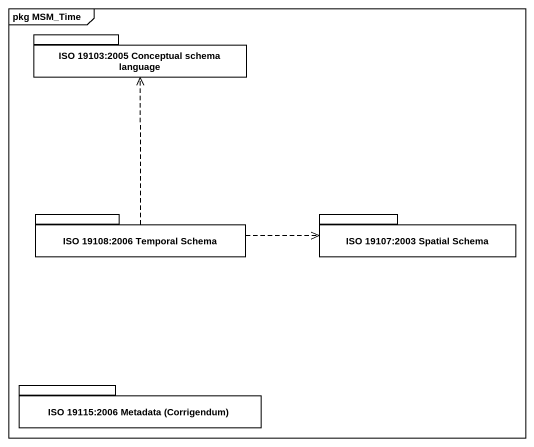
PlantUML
@startuml
mainframe pkg MSM_Time
package "ISO 19103:2005 Conceptual schema language" as ISO_19103_2005_Conceptual {
}
package "ISO 19108:2006 Temporal Schema" as ISO_19108_2006_Temporal {
}
package "ISO 19107:2003 Spatial Schema" as ISO_19107_2003_Spatial {
}
package "ISO 19115:2006 Metadata (Corrigendum)" as ISO_19115_2006_Metadata {
}
ISO_19108_2006_Temporal .up.> ISO_19103_2005_Conceptual
ISO_19108_2006_Temporal .right.> ISO_19107_2003_Spatial
@enduml
